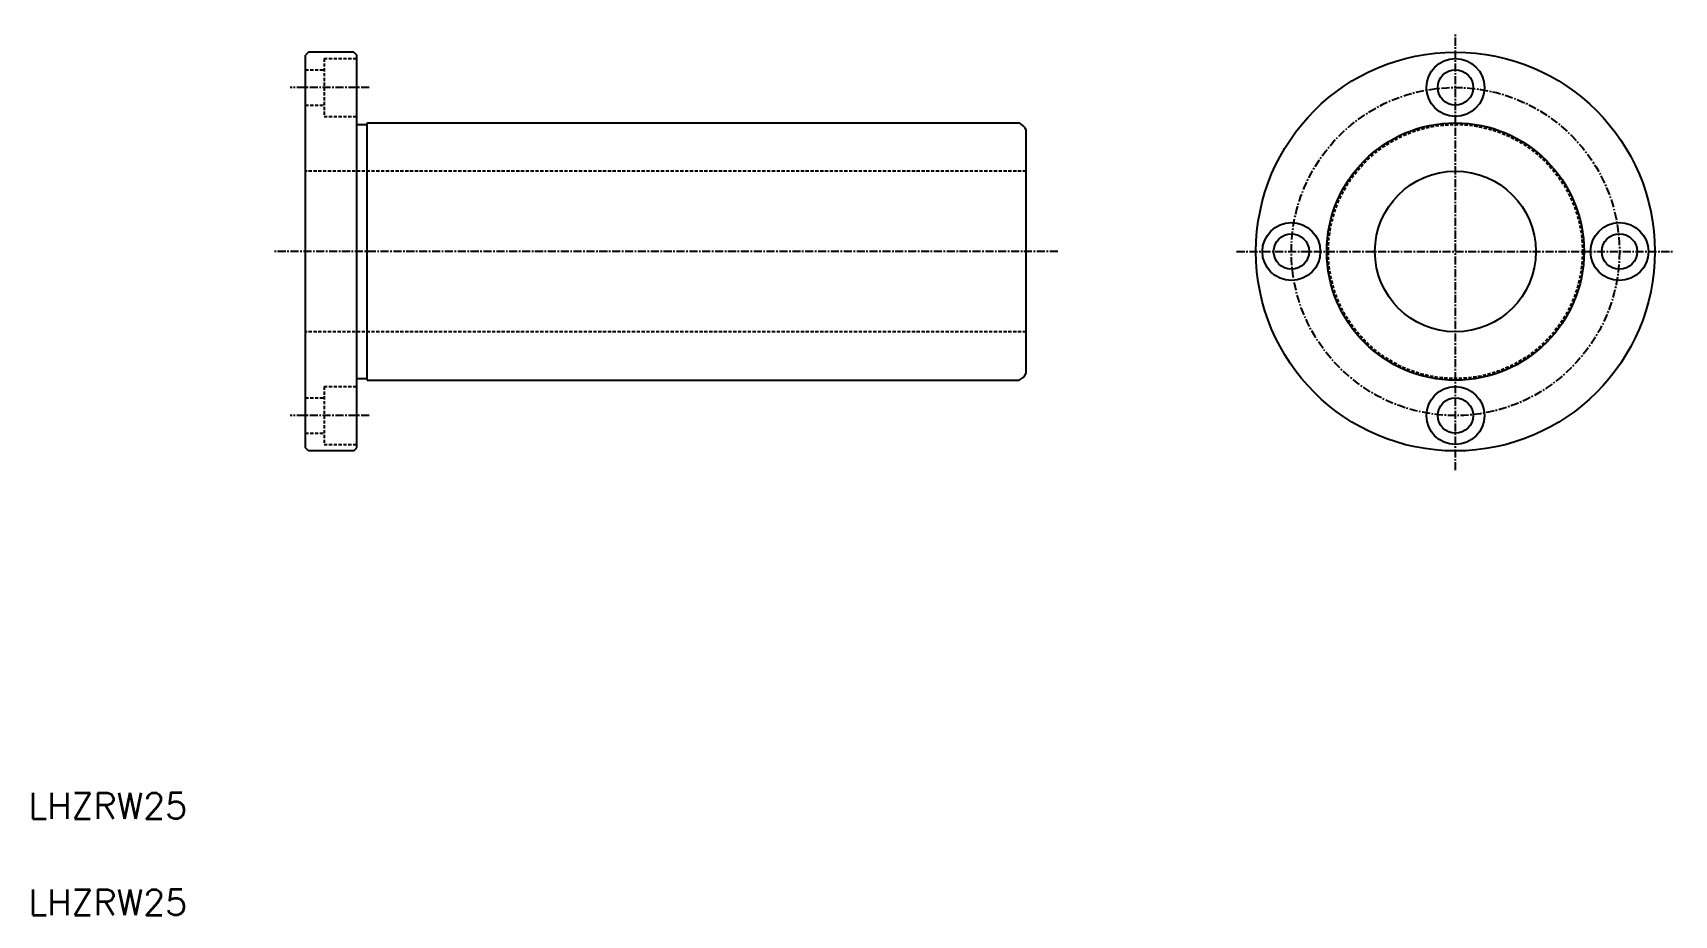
# Model space of a CAD drawing. Extents: x 234 to 489, y 243 to 381.
import ezdxf

# ---------------------------------------------------------------- set-up
doc = ezdxf.new("R2010")
doc.units = 0
doc.linetypes.add('CENTER', pattern=[2, 1.25, -0.25, 0.25, -0.25])
doc.linetypes.add('DASHED', pattern=[0.75, 0.5, -0.25])
doc.layers.get('0').update_dxf_attribs({"linetype": 'CONTINUOUS'})
doc.layers.add('CENTER', color=1, linetype='CENTER')
doc.styles.get("Standard").update_dxf_attribs({"font": 'txt.shx', "bigfont": 'bigfont.shx'})

msp = doc.modelspace()

# ---------------------------------------------------------------- linework, layer by layer
at = {"color": 7, "linetype": 'CONTINUOUS'}
for p, q in [((276.53, 377.65), (276.03, 377.15)), ((283.53, 377.65), (276.53, 377.65)), ((283.53, 377.65), (284.03, 377.15)), ((276.03, 316.15), (276.03, 377.15)), ((284.03, 316.15), (284.03, 377.15)), ((284.03, 366.4), (285.63, 366.4)), ((285.63, 366.65), (386.94, 366.65)), ((285.63, 326.65), (285.63, 366.65)), ((388.03, 327.74), (388.03, 365.56)), ((284.03, 326.9), (285.63, 326.9)), ((285.63, 326.65), (386.94, 326.65)), ((309.66, 326.65), (309.66, 326.65)), ((335.28, 326.65), (335.28, 326.65)), ((276.53, 315.65), (276.03, 316.15)), ((283.53, 315.65), (276.53, 315.65)), ((283.53, 315.65), (284.03, 316.15))]:
    msp.add_line(p, q, dxfattribs=at)
at = {"color": 3, "linetype": 'DASHED'}
for p, q in [((278.93, 376.65), (278.93, 367.65)), ((278.93, 376.65), (284.03, 376.65)), ((276.03, 374.9), (278.93, 374.9)), ((276.03, 369.4), (278.93, 369.4)), ((278.93, 367.65), (284.03, 367.65)), ((388.03, 359.15), (276.03, 359.15)), ((388.03, 334.15), (276.03, 334.15)), ((278.93, 325.65), (278.93, 316.65)), ((278.93, 325.65), (284.03, 325.65)), ((276.03, 323.9), (278.93, 323.9)), ((276.03, 318.4), (278.93, 318.4)), ((278.93, 316.65), (284.03, 316.65))]:
    msp.add_line(p, q, dxfattribs=at)
at = {"color": 7, "linetype": 'CONTINUOUS'}
for centre, radius in [((454.77, 346.65), 31), ((454.77, 372.15), 4.5), ((454.77, 372.15), 2.75), ((454.77, 346.65), 20), ((454.77, 346.65), 12.5), ((429.27, 346.65), 4.5), ((480.27, 346.65), 4.5), ((429.27, 346.65), 2.75), ((480.27, 346.65), 2.75), ((454.77, 321.15), 4.5), ((454.77, 321.15), 2.75)]:
    msp.add_circle(centre, radius, dxfattribs=at)
at = {"color": 3, "linetype": 'DASHED'}
msp.add_circle((454.77, 346.65), 19.75, dxfattribs=at)
at = {"color": 7, "linetype": 'CONTINUOUS'}
for centre, start, end in [((386.18, 364.8), 22.3316, 67.6684), ((386.18, 328.5), 292.3316, 337.6684)]:
    msp.add_arc(centre, 2, start, end, dxfattribs=at)
at = {"layer": 'CENTER', "color": 1, "linetype": 'CENTER'}
for p, q in [((454.77, 312.65), (454.77, 380.65)), ((285.95, 372.15), (273.68, 372.15)), ((392.96, 346.65), (271.13, 346.65)), ((420.77, 346.65), (488.77, 346.65)), ((285.95, 321.15), (273.68, 321.15))]:
    msp.add_line(p, q, dxfattribs=at)
msp.add_circle((454.77, 346.65), 25.5, dxfattribs=at)

# ---------------------------------------------------------------- texts
at = {"color": 7, "linetype": 'CONTINUOUS'}
for p in [(232.98, 258.49), (232.98, 243.49)]:
    msp.add_text('LHZRW25', height=4, dxfattribs=at).set_placement(p)

doc.saveas('drawing.dxf')
